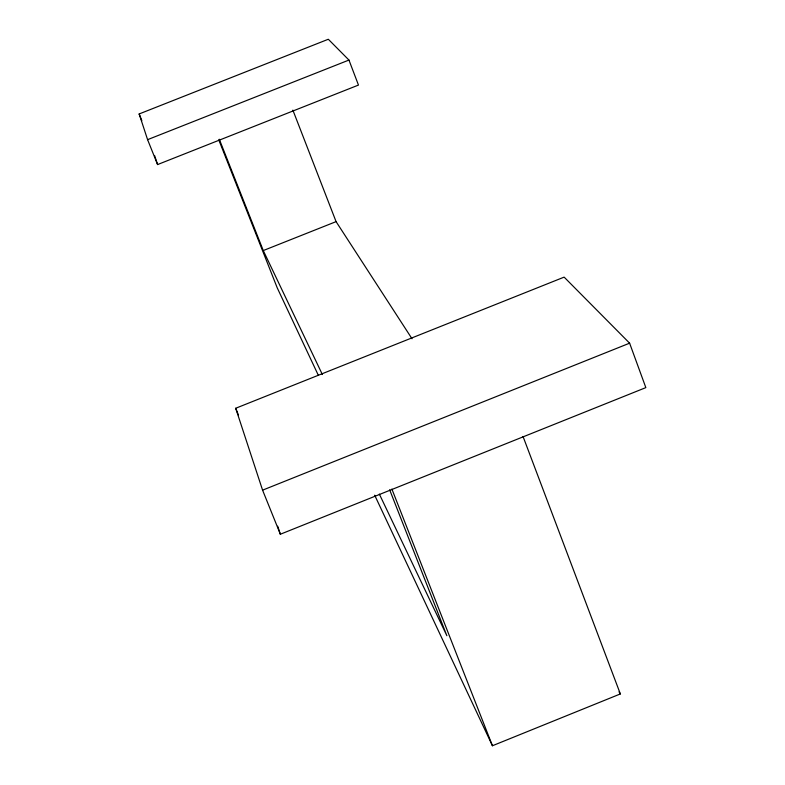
<?xml version="1.0" encoding="UTF-8"?>
<svg xmlns="http://www.w3.org/2000/svg" width="785" height="785" viewBox="0 0 785 785"><rect width="100%" height="100%" fill="white"/><g stroke="black" fill="none" stroke-linecap="round" stroke-linejoin="round"><path stroke-width="1.18" d="M374.68 495.198L492.44 745.75L620.346 693.94L523.026 436.45M280.363 534.232L645.839 387.613L629.609 343.173L564.14 277.125L235.706 408.259L262.583 490.164L280.363 534.232L277.694 526.176M262.583 490.164L629.609 343.173M219.3 139.239L263.269 250.562L336.078 221.635L412.007 338.747M139.161 113.953L328.316 39.25L348.952 60.062L358.47 85.074L157.589 164.565L147.59 139.661L139.161 113.953L141.85 120.654M147.59 139.661L348.952 60.062M619.051 691.86L620.346 693.94M263.269 250.562L322.36 374.524M379.332 494.059L446.871 635.732L389.664 489.811M318.406 375.456L277.242 287.869L218.789 139.907M235.706 408.259L238.454 415.069M391.882 489.055L492.44 745.75M292.874 110.126L336.078 221.635M154.576 155.508L157.589 164.565"/></g></svg>
